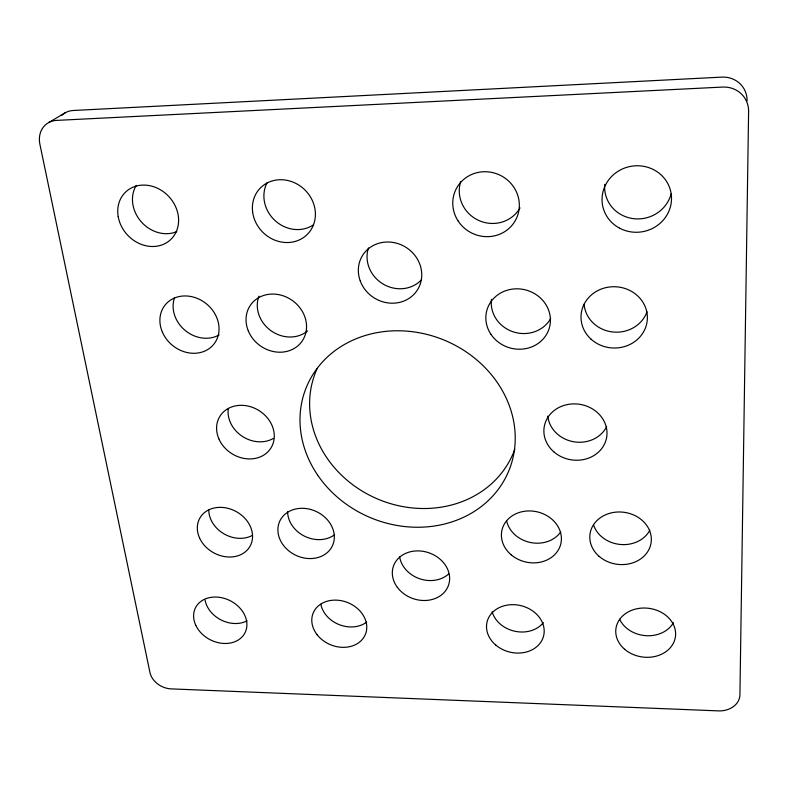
<?xml version="1.0" encoding="UTF-8"?>
<svg xmlns="http://www.w3.org/2000/svg" width="788" height="788" viewBox="0 0 788 788"><rect width="100%" height="100%" fill="white"/><g stroke="black" fill="none" stroke-linecap="round" stroke-linejoin="round"><path stroke-width="1.18" d="M48.708 122.554L65.512 112.625M61.996 115.176A23.502 19.897 52.4 0 1 73.195 110.497L721.798 77.116A25.807 24.29 -33.1 0 1 747.093 100.815M514.8 449.219A106.804 94.442 22.7 0 1 379.117 499.631A106.804 94.442 22.7 0 1 317.229 368.42M421.619 279.632A31.569 29.264 32.6 0 1 383.076 284.015A31.569 29.264 32.6 0 1 368.459 247.885M247.008 620.875A27.117 21.64 26.9 0 1 205.097 600.18M176.837 231.593A31.904 27.688 47.4 0 1 141.21 221.763A31.904 27.688 47.4 0 1 136.265 185.397M671.1 194.015A33.854 32.407 -12.4 0 1 632.744 218.552A33.854 32.407 -12.4 0 1 604.721 184.372M673.445 622.658A29.314 24.162 7.2 0 1 646.022 635.689A29.314 24.162 7.2 0 1 619.634 619.23M649.795 530.285A30.092 25.768 7.2 0 1 620.471 544.488A30.092 25.768 7.2 0 1 593.659 525.3M647.007 311.812A32.328 30.003 2.1 0 1 612.335 331.935A32.328 30.003 2.1 0 1 584.095 304.207M543.375 622.628A28.447 23.532 13.7 0 1 514.988 631.277A28.447 23.532 13.7 0 1 492.145 611.793M520.021 207.914A32.643 31.49 26.6 0 1 478.996 220.571A32.643 31.49 26.6 0 1 460.675 181.585M219.103 334.939A30.486 26.349 39.5 0 1 185.15 330.438A30.486 26.349 39.5 0 1 174.463 297.933M252.495 535.338A28.112 23.157 29.1 0 1 223.802 533.752A28.112 23.157 29.1 0 1 208.781 509.58M313.102 225.043A32.141 29.235 44.9 0 1 275.032 220.571A32.141 29.235 44.9 0 1 267.043 182.767M366.706 622.077A27.56 22.468 22.1 0 1 339.362 624.697A27.56 22.468 22.1 0 1 320.824 604.209M550.684 318.529A31.619 29.432 14.6 0 1 513.441 331.915A31.619 29.432 14.6 0 1 491.485 299.381M606.711 426.505A30.85 27.55 9 0 1 573.595 441.743A30.85 27.55 9 0 1 547.827 416.172M560.721 531.92A29.491 25.305 12.7 0 1 530.491 542.518A29.491 25.305 12.7 0 1 506.605 520.868M448.677 573.94A28.457 23.886 18.9 0 1 419.531 578.717A28.457 23.886 18.9 0 1 399.654 556.919M334.398 534.875A28.388 23.788 25.6 0 1 304.464 536.155A28.388 23.788 25.6 0 1 287.61 511.589M273.505 438.374A29.314 25.049 31.9 0 1 242.477 436.454A29.314 25.049 31.9 0 1 228.224 409.041M307.527 330.95A30.683 27.235 36.2 0 1 271.003 330.724A30.683 27.235 36.2 0 1 258.927 296.14M748.6 111.433L739.922 694.809A21.394 16.972 5.2 0 1 718.38 710.884L171.163 688.889A19.227 14.726 27.3 0 1 149.966 672.538L39.902 144.263A24.133 20.291 51.8 0 1 56.569 120.397L722.557 87.074A26.526 24.96 -31.4 0 1 748.6 111.433M317.544 474.937A109.502 96.126 22.7 0 0 503.65 481.261A109.502 96.126 22.7 0 0 401.624 330.842A109.502 96.126 22.7 0 0 317.544 474.937M360.254 280.961A32.407 29.865 32.1 0 0 414.35 293.924A32.407 29.865 32.1 0 0 395.517 242.931A32.407 29.865 32.1 0 0 360.254 280.961M195.798 625.327A27.728 21.916 26.8 0 0 241.66 637.354A27.728 21.916 26.8 0 0 223.309 598.102A27.728 21.916 26.8 0 0 195.798 625.327M118.19 216.533A32.741 28.23 46.8 0 0 167.677 242.005A32.741 28.23 46.8 0 0 158.664 188.825A32.741 28.23 46.8 0 0 118.19 216.533M619.683 228.224A34.78 33.204 -10.1 0 0 671.514 198.182A34.78 33.204 -10.1 0 0 619.141 170.641A34.78 33.204 -10.1 0 0 619.683 228.224M624.657 649.282A30.023 24.546 7.5 0 0 674.656 640.122A30.023 24.546 7.5 0 0 637.728 608.592A30.023 24.546 7.5 0 0 624.657 649.282M599.116 556.348A30.85 26.221 7.6 0 0 650.405 545.808A30.85 26.221 7.6 0 0 612.168 512.692A30.85 26.221 7.6 0 0 599.116 556.348M591.089 339.214A33.204 30.653 3 0 0 646.377 325.099A33.204 30.653 3 0 0 605.095 287.827A33.204 30.653 3 0 0 591.089 339.214M495.947 645.205A29.126 23.886 13.9 0 0 543.543 636.172A29.126 23.886 13.9 0 0 506.546 605.223A29.126 23.886 13.9 0 0 495.947 645.205M458.192 221.083A33.539 32.2 26.2 0 0 515.756 219.763A33.539 32.2 26.2 0 0 484.187 171.735A33.539 32.2 26.2 0 0 458.192 221.083M162.436 332.24A31.264 26.831 39.1 0 0 213.39 344.74A31.264 26.831 39.1 0 0 192.577 296.869A31.264 26.831 39.1 0 0 162.436 332.24M199.571 537.977A28.772 23.492 29 0 0 247.087 550.201A28.772 23.492 29 0 0 228.165 508.378A28.772 23.492 29 0 0 199.571 537.977M252.623 211.913A32.998 29.846 44.1 0 0 302.927 237.937A32.998 29.846 44.1 0 0 296.121 183.545A32.998 29.846 44.1 0 0 252.623 211.913M317.052 634.645A28.201 22.773 22.1 0 0 364.411 636.418A28.201 22.773 22.1 0 0 336.368 600.131A28.201 22.773 22.1 0 0 317.052 634.645M490.924 334.299A32.466 30.043 15.1 0 0 546.823 333.935A32.466 30.043 15.1 0 0 516.642 288.812A32.466 30.043 15.1 0 0 490.924 334.299M553.767 451.78A31.648 28.072 9.4 0 0 606.149 439.645A31.648 28.072 9.4 0 0 566.424 404.766A31.648 28.072 9.4 0 0 553.767 451.78M511.107 554.752A30.22 25.728 13 0 0 560.692 544.331A30.22 25.728 13 0 0 522.414 511.639A30.22 25.728 13 0 0 511.107 554.752M397.359 587.355A29.146 24.251 19 0 0 446.845 588.853A29.146 24.251 19 0 0 418.733 550.901A29.146 24.251 19 0 0 397.359 587.355M283.483 545.414A29.067 24.152 25.5 0 0 332.024 546.596A29.067 24.152 25.5 0 0 302.819 508.309A29.067 24.152 25.5 0 0 283.483 545.414M218.857 438.817A30.033 25.462 31.7 0 0 268.442 451.258A30.033 25.462 31.7 0 0 249.018 406.303A30.033 25.462 31.7 0 0 218.857 438.817M248.289 330.871A31.471 27.747 35.8 0 0 300.208 343.548A31.471 27.747 35.8 0 0 280.37 294.998A31.471 27.747 35.8 0 0 248.289 330.871"/></g></svg>
